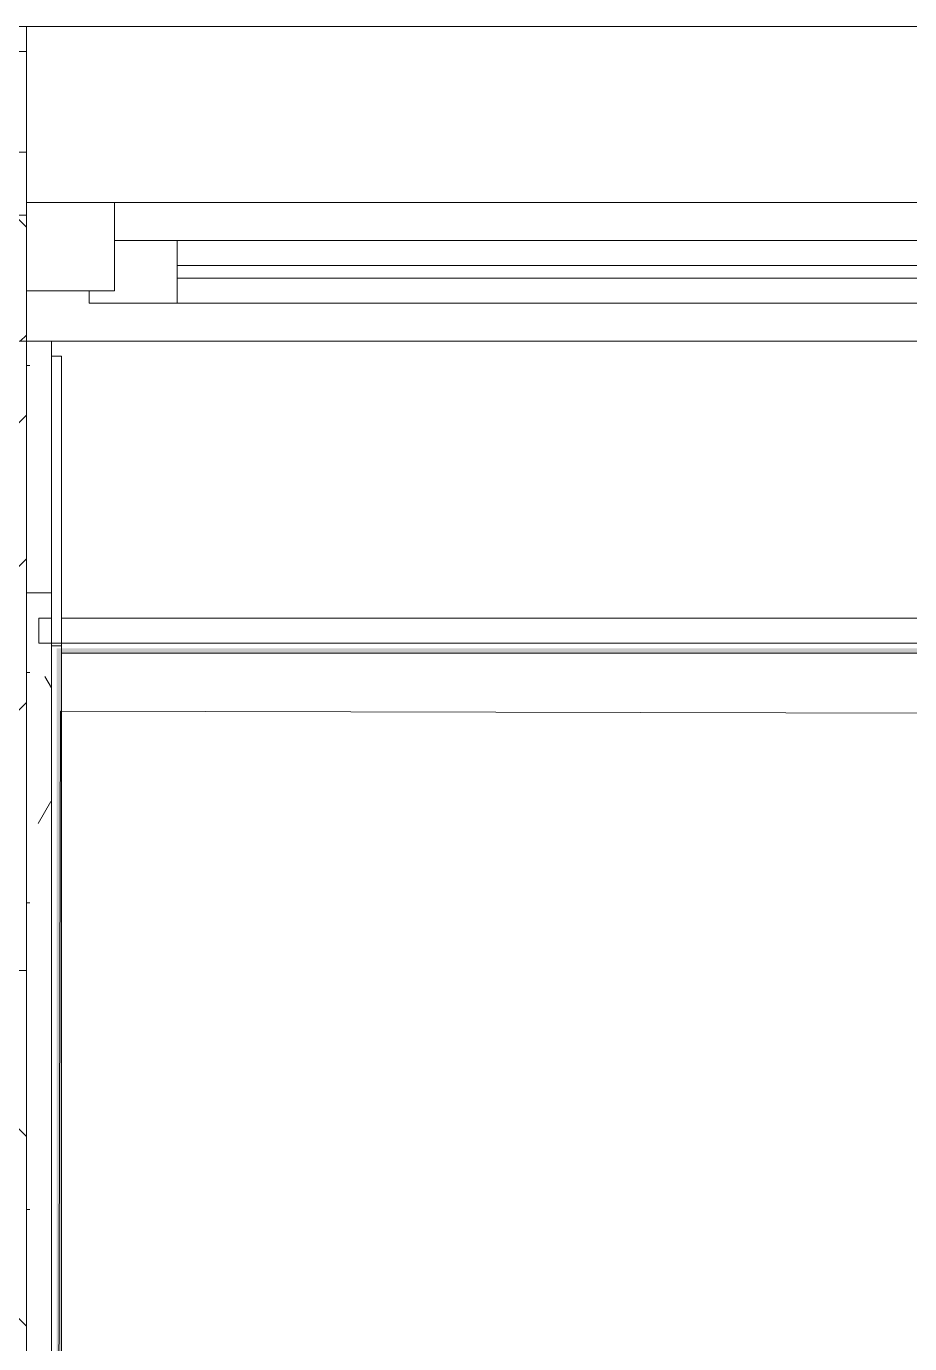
# Model space of a CAD drawing. Header units: millimetres. Extents: x -1113 to 415037, y -3642 to 28069.
# Drawn here: x 77315 to 78017, y 26167 to 27214 of the extents above; entities that cross this region are included whole.
import ezdxf

# ---------------------------------------------------------------- set-up
doc = ezdxf.new("R2010")
doc.units = ezdxf.units.MM
for name, color, linetype, lineweight in [('0) Стена 3.93м', 3, 'Continuous', 60), ('A-AREA-BNDY', 7, 'Continuous', 5), ('A-GLAZ', 7, 'Continuous', 9), ('A-GLAZ-1', 7, 'Continuous', 5), ('A-WALL', 7, 'Continuous', 5), ('I-WALL', 7, 'Continuous', 5), ('S-COLS-1', 7, 'Continuous', 5)]:
    doc.layers.add(name, color=color, linetype=linetype, lineweight=lineweight)
doc.layers.add('A-AREA-PATT-1', color=7, linetype='Continuous', lineweight=5, true_color=0xa5bae0, transparency=1)
doc.layers.add('A-WALL-1', color=9, linetype='Continuous', lineweight=5, true_color=0x808080)
doc.layers.add('A-WALL-FNSH-1', color=9, linetype='Continuous', lineweight=5, true_color=0x808080)
pattern_1 = [(45, (0, 0), (-141.42136, 141.42136), []), (135, (0, 0), (-141.42136, -141.42136), [])]
pattern_2 = [(0, (0, 0), (243.84, 60.96), [20.117, -162.763, 20.117, -162.763, -975.36]), (0, (0, 0), (243.84, 60.96), [-365.76, 20.117, -345.643, 20.117, -162.763, -426.72]), (0, (0, 0), (243.84, 60.96), [-914.4, 20.117, -101.803, 20.117, -284.683]), (120, (91.44, 30.48), (-174.71291, 180.691634), [20.117, -162.763, 20.117, -162.763, -975.36]), (120, (91.44, 30.48), (-174.71291, 180.691634), [-365.76, 20.117, -345.643, 20.117, -162.763, -426.72]), (120, (91.44, 30.48), (-174.71291, 180.691634), [-914.4, 20.117, -101.803, 20.117, -284.683]), (240, (121.92, 152.4), (-69.12709, -241.651634), [20.117, -162.763, 20.117, -162.763, -975.36]), (240, (121.92, 152.4), (-69.12709, -241.651634), [-365.76, 20.117, -345.643, 20.117, -162.763, -426.72]), (240, (121.92, 152.4), (-69.12709, -241.651634), [-914.4, 20.117, -101.803, 20.117, -284.683])]

# ---------------------------------------------------------------- blocks, each defined once
blk = doc.blocks.new('120_Окно_СКБ_2Ст - 120_Окно_СКБ_2Ст 3100х2500 _мал_створка слева_ 2-19089248-Объем проектирования 1 этажа')
at = {"layer": 'A-GLAZ'}
for p, q in [((-1550, -75), (-1550, -5)), ((-1550, -5), (-1480, -5)), ((-1480, -5), (-1480, -75)), ((650, -35), (-1480, -35)), ((-1480, -35), (-1480, -75)), ((-1430, -85), (-1430, -35)), ((-1480, -75), (-1550, -75)), ((-1480, -75), (-1500, -75)), ((-1500, -75), (-1500, -85)), ((-1500, -85), (670, -85)), ((670, -85), (-1500, -85))]:
    blk.add_line(p, q, dxfattribs=at)
at = {"layer": 'A-GLAZ-1'}
for p, q in [((1550, -5), (-1550, -5)), ((-1430, -55), (600, -55)), ((600, -65), (-1430, -65)), ((-1550, -75), (-1500, -75))]:
    blk.add_line(p, q, dxfattribs=at)
blk = doc.blocks.new('1floor')
at = {"layer": 'A-AREA-PATT-1'}
blk.add_hatch(color=256, dxfattribs=at).paths.add_polyline_path([(80136.7, 22824), (80626, 22824), (80626, 26856), (77274, 26856), (77274, 22824), (77350, 22824), (77350, 22828), (77278, 22828), (77278, 24720), (77300, 24720), (77300, 24800), (77278, 24800), (77278, 25500), (77300, 25500), (77300, 25580), (77278, 25580), (77278, 26852), (80622, 26852), (80622, 22828), (78450, 22828), (78450, 22824), (79614.9, 22824)])
at = {"layer": 'A-WALL'}
h = blk.add_hatch(dxfattribs=at)
h.set_pattern_fill('FP_24', color=256, style=0, pattern_type=2)
h.set_pattern_definition(pattern_1)
h.paths.add_polyline_path([(84750, 27200), (84970, 27200), (84970, 27250), (80350, 27250), (80350, 27200), (84748.3, 27200)])
h.paths.add_polyline_path([(77250, 27200), (77250, 27250), (76350, 27250), (76350, 27200), (77042.1, 27200)])
h.paths.add_polyline_path([(74250, 27200), (74250, 27250), (72910, 27250), (72910, 27200), (73947.5, 27200)])
h.paths.add_polyline_path([(68210, 27200), (70810, 27200), (70810, 27250), (68210, 27250)])
h.paths.add_polyline_path([(66726.8, 27200), (67110, 27200), (67110, 27250), (66160, 27250), (66160, 27200)])
h.paths.add_polyline_path([(60005, 27200), (61060, 27200), (61060, 27250), (60005, 27250), (60005, 27210)])
h.paths.add_polyline_path([(57443, 27200), (57705, 27200), (57705, 27250), (56860, 27250), (56860, 27200)])
h.paths.add_polyline_path([(54760, 27200), (54760, 27250), (53860, 27250), (53860, 27200), (54348.4, 27200)])
h.paths.add_polyline_path([(50860, 27200), (51760, 27200), (51760, 27250), (50860, 27250), (50860, 27210)])
h.paths.add_polyline_path([(47660, 27200), (48760, 27200), (48760, 27250), (47660, 27250), (47660, 27210)])
h.paths.add_polyline_path([(43001.5, 27200), (44560, 27200), (44560, 27250), (42160, 27250), (42160, 27200), (42780, 27200)])
h = blk.add_hatch(dxfattribs=at)
h.set_pattern_fill('FP_24', color=256, style=0, pattern_type=2)
h.set_pattern_definition(pattern_1)
h.paths.add_polyline_path([(73540, 27100), (74250, 27100), (74250, 27200), (72910, 27200), (72910, 27100), (72915.9, 27100)])
h.paths.add_polyline_path([(42780, 27100), (44560, 27100), (44560, 27200), (42160, 27200), (42160, 27100), (42760, 27100)])
h.paths.add_polyline_path([(84262.8, 27100), (84970, 27100), (84970, 27200), (80350, 27200), (80350, 27100), (84100, 27100)])
h.paths.add_polyline_path([(47660, 27100), (48760, 27100), (48760, 27200), (47660, 27200), (47660, 27139.7)])
h.paths.add_polyline_path([(50860, 27100), (51760, 27100), (51760, 27200), (50860, 27200), (50860, 27140)])
h.paths.add_polyline_path([(53860, 27100), (54760, 27100), (54760, 27200), (53860, 27200), (53860, 27140)])
h.paths.add_polyline_path([(57350, 27100), (57705, 27100), (57705, 27200), (56860, 27200), (56860, 27100)])
h.paths.add_polyline_path([(77042.1, 27100), (77250, 27100), (77250, 27200), (76350, 27200), (76350, 27100), (76750, 27100)])
h.paths.add_polyline_path([(60005, 27100), (61060, 27100), (61060, 27200), (60005, 27200), (60005, 27140)])
h.paths.add_polyline_path([(67060, 27100), (67078, 27102), (67078, 27110), (67110, 27110), (67110, 27200), (66160, 27200), (66160, 27100), (66760, 27100)])
h.paths.add_polyline_path([(70310, 27100), (70810, 27100), (70810, 27200), (68210, 27200), (68210, 27110), (68242, 27110), (68242, 27102), (69976.7, 27100)])
at = {"layer": 'I-WALL'}
h = blk.add_hatch(dxfattribs=at)
h.set_pattern_fill('FP_191', color=256, style=0, pattern_type=2)
h.set_pattern_definition(pattern_2)
h.paths.add_polyline_path([(77270, 26900), (77270, 27100), (77250, 27100), (77250, 26900)])
h = blk.add_hatch(dxfattribs=at)
h.set_pattern_fill('FP_191', color=256, style=0, pattern_type=2)
h.set_pattern_definition(pattern_2)
h.paths.add_polyline_path([(77250, 22800), (77270, 22800), (77270, 24720), (77250, 24720), (77250, 23200)])
h.paths.add_polyline_path([(77270, 25580), (77270, 26900), (77250, 26900), (77250, 25580)])
h = blk.add_hatch(dxfattribs=at)
h.set_pattern_fill('FP_41', color=256, style=0, pattern_type=2)
h.set_pattern_definition([(135, (0, 0), (-150.8683, -150.8683), [213.36, -35.56, 7.112, -35.56]), (135, (0, 150.77), (-150.8683, -150.8683), []), (50, (0, 0), (255.05767, -22.3145), [26.67, -293.37]), (355, (0, 0), (-49.3404, 267.4791), [21.336, -234.696]), (100.451, (21.25, -1.86), (205.7195, 245.16356), [22.666, -249.326]), (46.184, (0, 71.12), (379.511, -58.86), [40.005, -440.055]), (96.636, (31.63, 66.2), (332.3634, 346.3991), [33.999, -373.989]), (351.184, (0, 71.12), (332.3669, 346.3953), [32.004, -352.044]), (21, (35.56, 53.34), (212.26017, -143.1711), [26.67, -293.37]), (326, (35.56, 53.34), (86.5224, 257.8632), [21.336, -234.696]), (71.451, (53.25, 41.4), (298.78395, 114.6901), [22.666, -249.326]), (37.5, (0, 0), (4.32385, 118.37751), [6.706, -225.146, 6.706, -231.546, -235.585]), (37.5, (0, 0), (4.32385, 118.37751), [-470.103, 6.706, -228.879]), (7.5, (0, 0), (93.54758, 140.2533), [6.706, -129.134, 6.706, -219.812, -89.789]), (7.5, (0, 0), (93.54758, 140.2533), [-362.356, 6.706, -83.083]), (327.5, (-79.3, 0), (189.82734, -8.02019), [6.706, -82.194, 6.706, -270.662, -368.046]), (327.5, (-79.3, 0), (189.82734, -8.02019), [-366.268, 6.706, -361.34]), (317.5, (-114.86, 0), (207.38114, 35.59764), [6.706, -108.864, 6.706, -177.495, -261.366]), (317.5, (-114.86, 0), (207.38114, 35.59764), [-299.771, 6.706, -254.66])])
h.paths.add_polyline_path([(77230, 23200), (77250, 23200), (77250, 24800), (77150, 24800), (77150, 23200)])
h.paths.add_polyline_path([(77250, 25500), (77250, 26600), (77150, 26600), (77150, 25500)])
at = {"layer": 'S-COLS-1'}
h = blk.add_hatch(dxfattribs=at)
h.set_pattern_fill('FP_1', color=256, style=0, pattern_type=2)
h.set_pattern_definition([(45, (0, 0), (-114.04925, 114.04925), []), (45, (114.05, 0), (-114.04925, 114.04925), [201.612, -40.322, 6.706, -33.617])])
h.paths.add_polyline_path([(77042.1, 26600), (77250, 26600), (77250, 27100), (76750, 27100), (76750, 26600)])
at = {"layer": 'A-WALL'}
for p, q in [((77250, 27350), (80350, 27350)), ((77250, 27330), (76350, 27330)), ((77250, 27250), (76350, 27250)), ((77250, 27200), (76350, 27200))]:
    blk.add_line(p, q, dxfattribs=at)
at = {"layer": 'A-WALL-1'}
for p, q in [((77250, 27100), (77250, 27330)), ((76350, 27100), (77250, 27100)), ((77250, 27100), (77250, 25580)), ((77270, 27100), (77250, 27100)), ((77270, 27100), (84970, 27100)), ((77270, 27088), (77270, 27100)), ((77270, 26900), (77250, 26900)), ((77270, 26880), (77260, 26880)), ((77260, 26880), (77260, 26860)), ((77260, 26860), (77270, 26860)), ((77270, 25580), (77270, 26858)), ((77250, 26600), (77150, 26600))]:
    blk.add_line(p, q, dxfattribs=at)
at = {"layer": 'A-WALL-FNSH-1'}
for p, q in [((77250, 27350), (76350, 27350)), ((77250, 27330), (77250, 27350)), ((77278, 27088), (77270, 27088)), ((77270, 27088), (77270, 26858)), ((77278, 25580), (77278, 27088)), ((77278, 26860), (77270, 26860)), ((77270, 26858), (77278, 26858))]:
    blk.add_line(p, q, dxfattribs=at)
at = {"layer": 'I-WALL'}
for p, q in [((77270, 27100), (80350, 27100)), ((80322, 26880), (77278, 26880)), ((80322, 26860), (77278, 26860)), ((80330, 26852), (77278, 26852))]:
    blk.add_line(p, q, dxfattribs=at)
at = {"layer": 'S-COLS-1'}
for p, q in [((77250, 27100), (76750, 27100)), ((77250, 26600), (77250, 27100)), ((76750, 26600), (77250, 26600))]:
    blk.add_line(p, q, dxfattribs=at)
at = {"layer": 'A-GLAZ', "color": 3}
blk.add_blockref('120_Окно_СКБ_2Ст - 120_Окно_СКБ_2Ст 3100х2500 _мал_створка слева_ 2-19089248-Объем проектирования 1 этажа', (78800, 27215), dxfattribs=at)

msp = doc.modelspace()

# ---------------------------------------------------------------- linework, layer by layer
at = {"layer": 'A-AREA-BNDY', "flags": 128}
msp.add_lwpolyline([(80685.8, 26662.1), (77341.8, 26670), (77332.3, 22646), (80676.3, 22638.2)], close=True, dxfattribs=at)

# ---------------------------------------------------------------- block references
at = {"layer": '0) Стена 3.93м'}
msp.add_blockref('1floor', (64.7, -136.1), dxfattribs=at)

doc.saveas('drawing.dxf')
